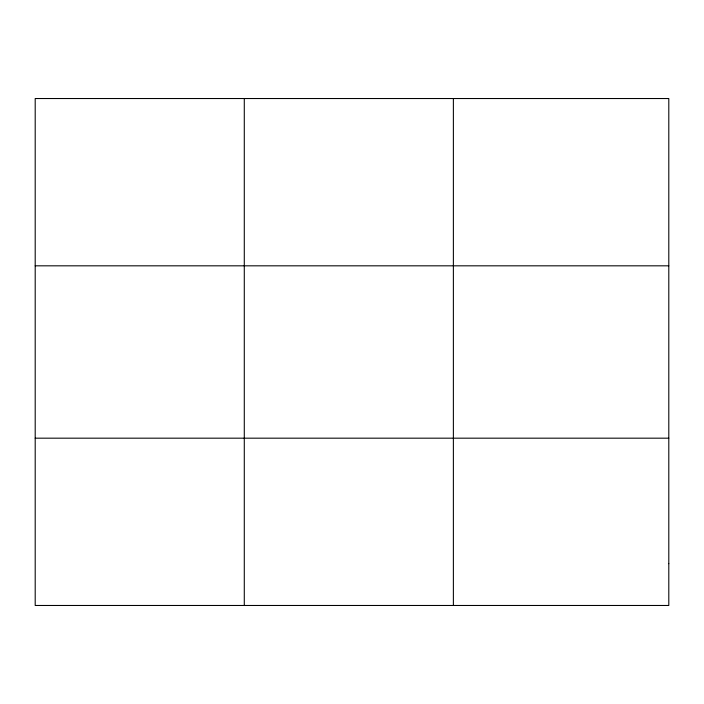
<?xml version="1.0" encoding="UTF-8"?>
<svg xmlns="http://www.w3.org/2000/svg" width="704" height="704" viewBox="0 0 704 704"><rect width="100%" height="100%" fill="white"/><g stroke="black" fill="none" stroke-linecap="round" stroke-linejoin="round"><path stroke-width="1.06" d="M244.288 605.475L244.288 98.525M453.376 605.475L453.376 98.525M35.2 265.822L668.8 265.822M35.2 438.178L668.8 438.178M668.8 563.658L668.8 605.475L35.2 605.475L35.2 98.525L668.8 98.525L668.8 563.658"/></g></svg>
